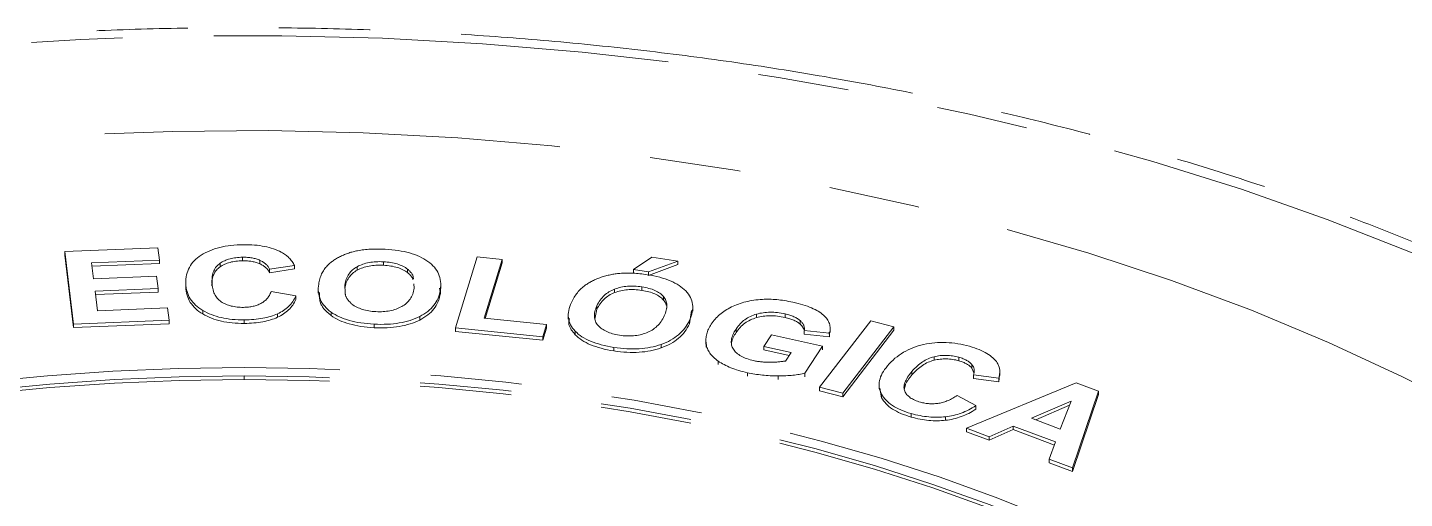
# Model space of a CAD drawing. Header units: millimetres. Extents: x 5 to 415, y 5 to 292.
# Drawn here: x 47.18 to 66.37, y 50.09 to 56.65 of the extents above; entities that cross this region are included whole.
import ezdxf

# ---------------------------------------------------------------- set-up
doc = ezdxf.new("R2010")
doc.units = ezdxf.units.MM
doc.linetypes.add('PHANTOM', pattern=[12.7, 6.35, -1.27, 1.27, -1.27, 1.27, -1.27])

msp = doc.modelspace()

# ---------------------------------------------------------------- linework, layer by layer
at = {"color": 7, "linetype": 'PHANTOM', "lineweight": 0}
for p, q in [((48.99412, 53.58039), (47.69662, 53.52802)), ((49.01484, 53.40938), (48.99412, 53.58039)), ((47.69662, 53.52802), (47.81901, 52.51762)), ((47.69662, 53.52802), (47.69662, 53.47903)), ((47.69662, 53.47903), (47.81901, 52.46863)), ((48.07064, 53.37126), (49.01484, 53.40938)), ((48.09778, 53.1473), (48.07064, 53.37126)), ((48.07655, 53.32251), (49.01484, 53.36039)), ((49.01484, 53.40938), (49.01484, 53.36039)), ((49.86124, 53.36387), (49.86124, 53.31488)), ((50.17536, 53.44794), (50.17536, 53.39895)), ((50.41649, 53.40486), (50.41649, 53.35587)), ((52.13802, 53.38515), (52.13802, 53.33616)), ((53.44372, 53.45393), (53.14153, 52.46458)), ((53.79249, 53.41844), (53.44372, 53.45393)), ((53.54166, 52.59723), (53.79249, 53.41844)), ((53.55618, 52.59575), (53.79249, 53.36944)), ((53.79249, 53.41844), (53.79249, 53.36944)), ((55.87785, 53.45126), (55.62581, 53.27637)), ((55.83139, 53.24457), (56.24205, 53.39492)), ((56.24205, 53.39492), (55.87785, 53.45126)), ((56.24205, 53.39492), (56.24205, 53.34593)), ((48.97637, 53.18276), (48.09778, 53.1473)), ((48.99696, 53.01267), (48.97637, 53.18276)), ((50.55014, 53.28166), (50.89952, 53.33353)), ((50.55014, 53.23267), (50.89952, 53.28454)), ((50.55014, 53.28166), (50.55014, 53.23267)), ((50.89952, 53.33353), (50.89952, 53.28454)), ((51.77289, 53.31647), (51.77289, 53.26748)), ((52.47508, 53.28218), (52.47508, 53.23319)), ((55.62581, 53.27637), (55.83139, 53.24457)), ((55.62581, 53.27637), (55.62581, 53.22738)), ((55.83139, 53.19558), (56.24205, 53.34593)), ((55.83139, 53.24457), (55.83139, 53.19558)), ((48.11837, 52.97721), (48.99696, 53.01267)), ((48.15167, 52.7022), (48.11837, 52.97721)), ((48.99696, 53.01267), (48.99696, 52.96368)), ((49.38293, 53.1048), (49.38293, 53.04356)), ((49.38318, 53.08192), (49.38318, 53.03293)), ((51.23007, 53.01077), (51.23007, 52.94953)), ((51.59994, 53.06267), (51.59994, 53.01368)), ((52.56727, 53.01666), (52.56159, 53.07646)), ((52.9316, 52.94453), (52.92116, 53.01564)), ((52.9316, 52.99353), (52.9316, 52.94453)), ((52.93721, 53.01031), (52.93721, 53.07155)), ((55.36044, 53.00443), (55.36044, 52.95543)), ((55.74067, 53.03547), (55.74067, 52.98647)), ((48.12427, 52.92845), (48.99696, 52.96368)), ((50.91684, 52.90963), (50.57186, 52.9689)), ((50.91684, 52.90963), (50.91684, 52.86063)), ((56.04163, 52.90028), (56.04163, 52.85128)), ((49.12929, 52.74167), (48.15167, 52.7022)), ((49.14992, 52.57134), (49.12929, 52.74167)), ((49.61961, 52.70738), (49.61961, 52.65839)), ((50.66165, 52.66058), (50.66165, 52.61159)), ((51.4081, 52.68437), (51.4081, 52.63538)), ((52.6433, 52.6227), (52.6433, 52.57371)), ((54.40902, 52.50893), (53.54166, 52.59723)), ((54.71472, 52.64861), (54.71472, 52.58737)), ((55.11376, 52.72283), (55.08656, 52.58428)), ((55.11376, 52.77182), (55.11376, 52.72283)), ((56.4044, 52.52124), (56.43301, 52.70423)), ((56.44934, 52.69726), (56.44934, 52.7585)), ((57.33823, 52.65568), (57.33823, 52.60669)), ((57.7357, 52.65855), (57.7357, 52.60955)), ((47.81901, 52.51762), (49.14992, 52.57134)), ((47.81901, 52.46863), (49.14992, 52.52235)), ((47.81901, 52.51762), (47.81901, 52.46863)), ((49.14992, 52.57134), (49.14992, 52.52235)), ((50.19805, 52.57549), (50.19805, 52.52649)), ((52.00753, 52.51585), (52.00753, 52.46685)), ((53.14153, 52.46458), (54.35767, 52.34079)), ((53.14153, 52.46458), (53.14153, 52.41558)), ((53.14153, 52.41558), (54.35767, 52.2918)), ((54.35767, 52.34079), (54.40902, 52.50893)), ((54.35767, 52.2918), (54.40902, 52.45994)), ((54.40902, 52.50893), (54.40902, 52.45994)), ((54.81103, 52.4185), (54.81103, 52.36951)), ((56.4044, 52.57024), (56.4044, 52.52124)), ((57.05384, 52.44841), (57.05384, 52.39942)), ((57.94727, 52.56543), (57.94727, 52.51643)), ((58.00451, 52.42644), (58.35644, 52.38912)), ((58.00451, 52.42644), (58.00451, 52.37745)), ((58.92982, 52.56248), (58.21619, 51.63717)), ((58.35644, 52.34013), (58.35291, 52.40454)), ((58.36523, 52.39864), (58.36523, 52.45988)), ((58.53975, 51.554), (59.25339, 52.47932)), ((58.53975, 51.50501), (59.25339, 52.43033)), ((59.25339, 52.47932), (58.92982, 52.56248)), ((59.25339, 52.47932), (59.25339, 52.43033)), ((54.35767, 52.34079), (54.35767, 52.2918)), ((56.00893, 52.23394), (56.00893, 52.18495)), ((56.63308, 52.29692), (56.63308, 52.23568)), ((56.63639, 52.2431), (56.63639, 52.19411)), ((57.54761, 52.36578), (57.44161, 52.20638)), ((57.44161, 52.20638), (57.82033, 52.12246)), ((57.44161, 52.20638), (57.44161, 52.15739)), ((58.2604, 52.20782), (57.54761, 52.36578)), ((58.00451, 52.37745), (58.35644, 52.34013)), ((58.0099, 51.83113), (58.2604, 52.20782)), ((58.2604, 52.20782), (58.2604, 52.15883)), ((58.35644, 52.38912), (58.35644, 52.34013)), ((55.35067, 52.19245), (55.35067, 52.14346)), ((57.44161, 52.15739), (57.79193, 52.07976)), ((57.82033, 52.12246), (57.74052, 52.00247)), ((59.81302, 52.06217), (59.81302, 52.01318)), ((60.159, 52.05476), (60.159, 52.00576)), ((56.80515, 52.00135), (56.80515, 51.95236)), ((57.21196, 51.83997), (57.21196, 51.79097)), ((58.0099, 51.83113), (58.0099, 51.78213)), ((59.50519, 51.8576), (59.50519, 51.80861)), ((60.33996, 51.95316), (60.33996, 51.90417)), ((60.33996, 51.90417), (60.36772, 51.84022)), ((60.72963, 51.80153), (60.72963, 51.86277)), ((50.19797, 51.79446), (50.19797, 51.74547)), ((57.64055, 51.79551), (57.64055, 51.74651)), ((58.21619, 51.63717), (58.53975, 51.554)), ((58.21619, 51.63717), (58.21619, 51.58818)), ((59.04741, 51.67734), (59.04741, 51.6161)), ((61.79306, 51.70076), (60.26428, 51.06618)), ((60.36216, 51.80836), (60.71426, 51.76301)), ((60.36216, 51.80836), (60.36216, 51.75937)), ((60.36216, 51.75937), (60.71426, 51.71402)), ((60.71426, 51.71402), (60.72366, 51.80785)), ((60.71426, 51.76301), (60.71426, 51.71402)), ((62.10722, 51.58299), (61.79306, 51.70076)), ((58.21619, 51.58818), (58.53975, 51.50501)), ((58.53975, 51.554), (58.53975, 51.50501)), ((59.05631, 51.62279), (59.08145, 51.49157)), ((59.08145, 51.54057), (59.08145, 51.49157)), ((60.39633, 51.38078), (60.13555, 51.52401)), ((61.7236, 51.44505), (61.17024, 51.20429)), ((61.57178, 51.05375), (61.7236, 51.44505)), ((61.74089, 50.5126), (62.10722, 51.58299)), ((61.74089, 50.46361), (62.10722, 51.53399)), ((62.10722, 51.58299), (62.10722, 51.53399)), ((59.4931, 51.27143), (59.4931, 51.22244)), ((60.39633, 51.38078), (60.39633, 51.33179)), ((61.70073, 51.3861), (61.23073, 51.18161)), ((59.97308, 51.22576), (59.97308, 51.17677)), ((60.26428, 51.06618), (60.57947, 50.94802)), ((60.26428, 51.06618), (60.26428, 51.01718)), ((60.57947, 50.94802), (60.91792, 51.09557)), ((60.91792, 51.09557), (61.50615, 50.87505)), ((60.91792, 51.09557), (60.91792, 51.04658)), ((61.17024, 51.20429), (61.57178, 51.05375)), ((60.26428, 51.01718), (60.57947, 50.89902)), ((60.57947, 50.89902), (60.91792, 51.04658)), ((60.57947, 50.94802), (60.57947, 50.89902)), ((60.91792, 51.04658), (61.49032, 50.83199)), ((61.50615, 50.87505), (61.41749, 50.63384)), ((61.41749, 50.63384), (61.74089, 50.5126)), ((61.41749, 50.63384), (61.41749, 50.58485)), ((61.41749, 50.58485), (61.74089, 50.46361)), ((61.74089, 50.5126), (61.74089, 50.46361))]:
    msp.add_line(p, q, dxfattribs=at)
at = {"color": 7, "linetype": 'PHANTOM', "lineweight": 0, "flags": 128}
for points in [[(30.46969, 51.81911), (29.50337, 51.2325), (28.58933, 50.6186), (27.72988, 49.97896), (26.92718, 49.3152), (26.18327, 48.629), (25.50002, 47.92209), (24.87915, 47.19625), (24.32225, 46.45332), (23.83071, 45.69518), (23.40578, 44.92374), (23.04852, 44.14094), (22.75985, 43.34877), (22.54049, 42.54923), (22.39099, 41.74434), (22.31174, 40.93613), (22.30293, 40.12663), (22.36458, 39.31791), (22.49654, 38.512), (22.69848, 37.71093), (22.96989, 36.91673), (23.31008, 36.1314), (23.71819, 35.35694), (24.19319, 34.59529), (24.73387, 33.84838), (25.33889, 33.11809), (26.0067, 32.40628), (26.73562, 31.71474), (27.5238, 31.04521), (28.36927, 30.39939), (29.26987, 29.77891), (30.22334, 29.18533), (31.22727, 28.62016), (32.27912, 28.08483), (33.37623, 27.58068), (34.51584, 27.10898), (35.69507, 26.67094), (36.91092, 26.26766), (38.16035, 25.90015), (39.44018, 25.56934), (40.74718, 25.27608), (42.07806, 25.0211), (43.42945, 24.80504), (44.79794, 24.62845), (46.18007, 24.49178), (47.57235, 24.39537), (48.97126, 24.33946), (50.37327, 24.3242), (51.77484, 24.34963), (53.17242, 24.41568), (54.56249, 24.52218), (55.94154, 24.66887), (57.30607, 24.85537), (58.65265, 25.08122), (59.97788, 25.34584), (61.2784, 25.64856), (62.55092, 25.98862), (63.79225, 26.36516), (64.99923, 26.77724), (66.16883, 27.2238), (67.29808, 27.70372), (68.38413, 28.21579), (69.42424, 28.75871), (70.41579, 29.33112), (71.35627, 29.93157), (72.24329, 30.55853), (73.07463, 31.21043), (73.84818, 31.88563), (74.56199, 32.5824), (75.21425, 33.29901), (75.80332, 34.03362), (76.32771, 34.78439), (76.78609, 35.54943), (77.17731, 36.32679), (77.50038, 37.11452), (77.75447, 37.91063), (77.93896, 38.7131), (78.05337, 39.51991), (78.09742, 40.32902), (78.07099, 41.13838), (77.97415, 41.94595), (77.80714, 42.7497), (77.57039, 43.54759), (77.2645, 44.3376), (76.89024, 45.11774), (76.44854, 45.88604), (75.94054, 46.64056), (75.36751, 47.37939), (74.73089, 48.10066), (74.03231, 48.80256), (73.27352, 49.48331), (72.45643, 50.14119), (71.58312, 50.77455), (70.65579, 51.38177), (69.67678, 51.96132), (68.64857, 52.51175), (67.57375, 53.03166), (66.45503, 53.51973), (65.29525, 53.97474), (64.09733, 54.39554), (62.8643, 54.78106), (61.59928, 55.13032), (60.30545, 55.44246), (58.98609, 55.71667), (57.64453, 55.95226), (56.28417, 56.14865), (54.90842, 56.30533), (53.52078, 56.42191), (52.12474, 56.49809), (50.72384, 56.53368), (49.32161, 56.52859), (47.92159, 56.48284), (46.52732, 56.39654), (45.14233, 56.2699), (43.7701, 56.10326), (42.41412, 55.89702), (41.07779, 55.65171), (39.76451, 55.36795), (38.47758, 55.04645), (37.22025, 54.68804), (35.99571, 54.29361), (34.80705, 53.86415), (33.65726, 53.40077), (32.54926, 52.90461), (31.48584, 52.37695), (30.46969, 51.81911)], [(66.75555, 51.57443), (66.34401, 51.78133), (65.31226, 52.2619), (64.23768, 52.71009), (63.12329, 53.12463), (61.97227, 53.50434), (60.78788, 53.84815), (59.57346, 54.15508), (58.33247, 54.42426), (57.06842, 54.65493), (55.7849, 54.84644), (54.48553, 54.99824), (53.17402, 55.10991), (51.85407, 55.18112), (50.52942, 55.21167), (49.20384, 55.20149), (47.88107, 55.15059), (46.56487, 55.05912), (45.25897, 54.92734), (43.96707, 54.75562), (42.69283, 54.54445), (41.43987, 54.29444), (40.21173, 54.00628), (39.0119, 53.68079), (37.84378, 53.3189), (36.71067, 52.92164), (35.6158, 52.49012), (35.01266, 52.23047)]]:
    msp.add_lwpolyline(points, dxfattribs=at)
at = {"color": 7, "linetype": 'PHANTOM', "lineweight": 0}
for points, knots in [([(78.59791, 41.29013), (78.57955, 41.43327), (78.52747, 41.83931), (78.37264, 42.50375), (78.13914, 43.28171), (77.84052, 44.05209), (77.48117, 44.81354), (77.06065, 45.56433), (76.58003, 46.30275), (76.04022, 47.02708), (75.4424, 47.73557), (74.78793, 48.42652), (74.07833, 49.09827), (73.31531, 49.74925), (72.50068, 50.37794), (71.63638, 50.98294), (70.72445, 51.5629), (69.76703, 52.11656), (68.76634, 52.64274), (67.72469, 53.14034), (66.64443, 53.60833), (65.52797, 54.04575), (64.37782, 54.45171), (63.19653, 54.82537), (61.98671, 55.16599), (60.75102, 55.47285), (59.49219, 55.74534), (58.21299, 55.9829), (56.91623, 56.18505), (55.60474, 56.35137), (54.28141, 56.48153), (52.94914, 56.57525), (51.61084, 56.63234), (50.26946, 56.6527), (48.92793, 56.63626), (47.58919, 56.58308), (46.25618, 56.49326), (44.93182, 56.36698), (43.61902, 56.20452), (42.32065, 56.00619), (41.03955, 55.77241), (39.77853, 55.50365), (38.54035, 55.20047), (37.32774, 54.86347), (36.14335, 54.49334), (34.98978, 54.09083), (33.86963, 53.65673), (32.78516, 53.19202), (31.73959, 52.69716), (30.87054, 52.24667), (30.35913, 51.95634), (30.16971, 51.84881)], [0, 0, 0, 0, 0.01111268, 0.03152273, 0.051964, 0.07244816, 0.09298279, 0.11357118, 0.13421268, 0.15490348, 0.17563762, 0.19640797, 0.2172071, 0.23802792, 0.25886408, 0.27971019, 0.30056186, 0.32141555, 0.34226807, 0.36311776, 0.38396353, 0.40480468, 0.42564089, 0.44647209, 0.46729837, 0.48811999, 0.5089373, 0.52975073, 0.55056075, 0.57136788, 0.59217264, 0.61297559, 0.63377729, 0.6545783, 0.67537919, 0.69618044, 0.71698254, 0.73778605, 0.75859154, 0.7793996, 0.80021079, 0.82102565, 0.84184474, 0.86266856, 0.88349756, 0.90433214, 0.9251726, 0.9460191, 0.96687162, 0.98772987, 1, 1, 1, 1]), ([(52.55497, 53.14615), (52.55482, 53.15937), (52.55428, 53.20841), (52.50851, 53.25104), (52.47508, 53.28218)], [0, 0, 0, 0, 0.26958052, 1, 1, 1, 1]), ([(51.60598, 53.00612), (51.60405, 52.96808), (51.60024, 52.89296), (51.6655, 52.82799), (51.6977, 52.79592)], [0, 0, 0, 0, 0.506492973, 1, 1, 1, 1]), ([(51.2458, 52.95644), (51.24477, 52.89743), (51.24273, 52.78087), (51.35343, 52.68347), (51.4081, 52.63538)], [0, 0, 0, 0, 0.50620616, 1, 1, 1, 1]), ([(56.08239, 52.72368), (56.0846, 52.7319), (56.09628, 52.7754), (56.0661, 52.8173), (56.04163, 52.85128)], [0, 0, 0, 0, 0.18893802, 1, 1, 1, 1]), ([(54.73103, 52.59266), (54.72587, 52.57161), (54.7069, 52.49426), (54.76717, 52.42206), (54.81103, 52.36951)], [0, 0, 0, 0, 0.27220075, 1, 1, 1, 1]), ([(56.98982, 52.21648), (56.98955, 52.23175), (56.98843, 52.29453), (57.02566, 52.35423), (57.05384, 52.39942)], [0, 0, 0, 0, 0.24318828, 1, 1, 1, 1]), ([(59.39937, 51.61502), (59.40329, 51.63351), (59.41763, 51.70121), (59.46833, 51.7634), (59.50519, 51.80861)], [0, 0, 0, 0, 0.27302801, 1, 1, 1, 1])]:
    msp.add_open_spline(points, degree=3, knots=knots, dxfattribs=at)
for points in [[(50.18804, 53.62284), (49.94215, 53.62037), (49.74546, 53.57169), (49.59756, 53.47704)], [(50.71417, 53.51823), (50.578, 53.59022), (50.40248, 53.625), (50.18804, 53.62284)], [(52.16073, 53.55942), (52.01832, 53.56661), (51.89098, 53.55978), (51.77786, 53.53851)], [(52.75794, 53.38981), (52.61728, 53.48995), (52.41834, 53.54641), (52.16073, 53.55942)], [(49.59756, 53.47704), (49.44967, 53.38214), (49.37806, 53.25051), (49.38318, 53.08192)], [(49.74785, 53.10093), (49.7442, 53.22164), (49.78201, 53.3093), (49.86124, 53.36387)], [(49.86124, 53.36387), (49.9405, 53.41869), (50.04547, 53.44663), (50.17536, 53.44794)], [(49.86124, 53.31488), (49.9405, 53.3697), (50.04547, 53.39764), (50.17536, 53.39895)], [(50.17536, 53.44794), (50.2693, 53.4489), (50.3498, 53.43459), (50.41649, 53.40486)], [(50.17536, 53.39895), (50.2693, 53.3999), (50.3498, 53.3856), (50.41649, 53.35587)], [(50.41649, 53.40486), (50.48357, 53.3751), (50.52813, 53.33404), (50.55014, 53.28166)], [(50.89952, 53.33353), (50.85705, 53.41425), (50.79555, 53.47589), (50.71417, 53.51823)], [(51.53826, 53.45922), (51.46329, 53.42182), (51.40213, 53.37828), (51.35448, 53.32908)], [(51.77786, 53.53851), (51.69306, 53.5229), (51.61317, 53.49639), (51.53826, 53.45922)], [(52.13802, 53.38515), (51.99234, 53.39251), (51.87073, 53.36952), (51.77289, 53.31647)], [(52.47508, 53.28218), (52.39578, 53.34347), (52.2833, 53.37781), (52.13802, 53.38515)], [(52.9316, 52.99353), (52.95649, 53.15774), (52.89861, 53.28992), (52.75794, 53.38981)], [(49.74785, 53.05193), (49.7442, 53.17265), (49.78201, 53.26031), (49.86124, 53.31488)], [(50.41649, 53.35587), (50.48357, 53.32611), (50.52813, 53.28505), (50.55014, 53.23267)], [(51.35448, 53.32908), (51.29062, 53.262), (51.25109, 53.1771), (51.23549, 53.07421)], [(51.77289, 53.31647), (51.67547, 53.2634), (51.61757, 53.17897), (51.59994, 53.06267)], [(51.77289, 53.26748), (51.67547, 53.21441), (51.61757, 53.12997), (51.59994, 53.01368)], [(52.13802, 53.33616), (51.99234, 53.34351), (51.87073, 53.32053), (51.77289, 53.26748)], [(52.47508, 53.23319), (52.39578, 53.29448), (52.2833, 53.32882), (52.13802, 53.33616)], [(52.55124, 53.13635), (52.53516, 53.17386), (52.50976, 53.20613), (52.47508, 53.23319)], [(55.1723, 53.16854), (55.08722, 53.13922), (55.0139, 53.10248), (54.95217, 53.05879)], [(55.43211, 53.2226), (55.34391, 53.21574), (55.25726, 53.19764), (55.1723, 53.16854)], [(55.81545, 53.20481), (55.67737, 53.22616), (55.54992, 53.2322), (55.43211, 53.2226)], [(56.35257, 52.97791), (56.24417, 53.09063), (56.06524, 53.16616), (55.81545, 53.20481)], [(49.38318, 53.08192), (49.38798, 52.92276), (49.46693, 52.79784), (49.61961, 52.70738)], [(49.38318, 53.03293), (49.38798, 52.87377), (49.46693, 52.74885), (49.61961, 52.65839)], [(49.8758, 52.82861), (49.79411, 52.88204), (49.75173, 52.9729), (49.74785, 53.10093)], [(51.23549, 53.07421), (51.21118, 52.91376), (51.26857, 52.78374), (51.4081, 52.68437)], [(52.39231, 52.76036), (52.49109, 52.81432), (52.54955, 52.89966), (52.56727, 53.01666)], [(52.6433, 52.6227), (52.81069, 52.70703), (52.9069, 52.83048), (52.9316, 52.99353)], [(54.95217, 53.05879), (54.8691, 52.99914), (54.80464, 52.9195), (54.75833, 52.81972)], [(55.36044, 53.00443), (55.24852, 52.96192), (55.16612, 52.88459), (55.11376, 52.77182)], [(55.74067, 53.03547), (55.59942, 53.05731), (55.47275, 53.04687), (55.36044, 53.00443)], [(55.74067, 52.98647), (55.59942, 53.00832), (55.47275, 52.99788), (55.36044, 52.95543)], [(56.04163, 52.90028), (55.98199, 52.96859), (55.88154, 53.01368), (55.74067, 53.03547)], [(56.04163, 52.85128), (55.98199, 52.91959), (55.88154, 52.96468), (55.74067, 52.98647)], [(56.4044, 52.57024), (56.47831, 52.72945), (56.46107, 52.86544), (56.35257, 52.97791)], [(50.18909, 52.75016), (50.06167, 52.74887), (49.9571, 52.77495), (49.8758, 52.82861)], [(50.43055, 52.80449), (50.3638, 52.76914), (50.28344, 52.75111), (50.18909, 52.75016)], [(50.57186, 52.9689), (50.54428, 52.89455), (50.49732, 52.8396), (50.43055, 52.80449)], [(50.66165, 52.66058), (50.78256, 52.71557), (50.86749, 52.79851), (50.91684, 52.90963)], [(50.66165, 52.61159), (50.78256, 52.66658), (50.86749, 52.74952), (50.91684, 52.86063)], [(51.6977, 52.79592), (51.78033, 52.73232), (51.89186, 52.6971), (52.03266, 52.68999)], [(52.6433, 52.57371), (52.81069, 52.65804), (52.9069, 52.78149), (52.9316, 52.94453)], [(54.75833, 52.81972), (54.68612, 52.66415), (54.70353, 52.53035), (54.81103, 52.4185)], [(55.36044, 52.95543), (55.24852, 52.91293), (55.16612, 52.83559), (55.11376, 52.72283)], [(56.05256, 52.62955), (56.10459, 52.74162), (56.10077, 52.83181), (56.04163, 52.90028)], [(57.42081, 52.86144), (57.25566, 52.8513), (57.1121, 52.81568), (56.98959, 52.75516)], [(57.84417, 52.82168), (57.68781, 52.85633), (57.54662, 52.86969), (57.42081, 52.86144)], [(58.27149, 52.64237), (58.19007, 52.71673), (58.04745, 52.77663), (57.84417, 52.82168)], [(49.61961, 52.70738), (49.77229, 52.61719), (49.96525, 52.57313), (50.19805, 52.57549)], [(49.61961, 52.65839), (49.77229, 52.5682), (49.96525, 52.52414), (50.19805, 52.52649)], [(50.19805, 52.57549), (50.38634, 52.57738), (50.54114, 52.60582), (50.66165, 52.66058)], [(50.19805, 52.52649), (50.38634, 52.52839), (50.54114, 52.55683), (50.66165, 52.61159)], [(51.4081, 52.68437), (51.54768, 52.58524), (51.74747, 52.52898), (52.00753, 52.51585)], [(51.4081, 52.63538), (51.54768, 52.53625), (51.74747, 52.47999), (52.00753, 52.46685)], [(52.00753, 52.51585), (52.26387, 52.5029), (52.47597, 52.53858), (52.6433, 52.6227)], [(52.03266, 52.68999), (52.17307, 52.6829), (52.29306, 52.7062), (52.39231, 52.76036)], [(55.11376, 52.77182), (55.06238, 52.66113), (55.06795, 52.57018), (55.1298, 52.49932)], [(55.80315, 52.39468), (55.91668, 52.4379), (55.99991, 52.51611), (56.05256, 52.62955)], [(56.98959, 52.75516), (56.86732, 52.69435), (56.7732, 52.61468), (56.70776, 52.51626)], [(57.05384, 52.44841), (57.12308, 52.55255), (57.21753, 52.62155), (57.33823, 52.65568)], [(57.05384, 52.39942), (57.12308, 52.50356), (57.21753, 52.57255), (57.33823, 52.60669)], [(57.33823, 52.65568), (57.45881, 52.68959), (57.59117, 52.69057), (57.7357, 52.65855)], [(57.33823, 52.60669), (57.45881, 52.6406), (57.59117, 52.64157), (57.7357, 52.60955)], [(57.7357, 52.65855), (57.83106, 52.63741), (57.90144, 52.60641), (57.94727, 52.56543)], [(57.7357, 52.60955), (57.83106, 52.58842), (57.90144, 52.55742), (57.94727, 52.51643)], [(58.35644, 52.38912), (58.38146, 52.48336), (58.35309, 52.5677), (58.27149, 52.64237)], [(52.00753, 52.46685), (52.26387, 52.45391), (52.47597, 52.48958), (52.6433, 52.57371)], [(54.81103, 52.4185), (54.91868, 52.30688), (55.09852, 52.23146), (55.35067, 52.19245)], [(55.1298, 52.49932), (55.19205, 52.42841), (55.29129, 52.38255), (55.42782, 52.36142)], [(56.00893, 52.23394), (56.19914, 52.30022), (56.33103, 52.41215), (56.4044, 52.57024)], [(56.00893, 52.18495), (56.19914, 52.25122), (56.33103, 52.36315), (56.4044, 52.52124)], [(56.70776, 52.51626), (56.64745, 52.42555), (56.62372, 52.33457), (56.63639, 52.2431)], [(57.0156, 52.16716), (56.96634, 52.24249), (56.97932, 52.33636), (57.05384, 52.44841)], [(57.94727, 52.56543), (57.9931, 52.52445), (58.01214, 52.47805), (58.00451, 52.42644)], [(57.94727, 52.51643), (57.97293, 52.49349), (57.9902, 52.46884), (57.99908, 52.44253)], [(54.81103, 52.36951), (54.91868, 52.25789), (55.09852, 52.18247), (55.35067, 52.14346)], [(55.35067, 52.19245), (55.59923, 52.154), (55.81883, 52.16788), (56.00893, 52.23394)], [(55.42782, 52.36142), (55.56395, 52.34038), (55.68913, 52.35128), (55.80315, 52.39468)], [(56.63639, 52.2431), (56.64909, 52.15163), (56.70542, 52.07119), (56.80515, 52.00135)], [(59.66706, 52.2321), (59.46064, 52.1863), (59.29336, 52.08779), (59.16531, 51.93625)], [(60.30786, 52.20726), (60.08683, 52.2695), (59.87328, 52.27768), (59.66706, 52.2321)], [(60.69436, 51.97617), (60.62963, 52.07599), (60.5006, 52.15299), (60.30786, 52.20726)], [(55.35067, 52.14346), (55.59923, 52.10501), (55.81883, 52.11889), (56.00893, 52.18495)], [(57.29907, 52.00784), (57.15911, 52.03885), (57.06444, 52.09192), (57.0156, 52.16716)], [(59.50519, 51.8576), (59.59689, 51.96612), (59.69949, 52.03431), (59.81302, 52.06217)], [(59.81302, 52.06217), (59.92673, 52.09024), (60.04224, 52.08762), (60.159, 52.05476)], [(59.81302, 52.01318), (59.92673, 52.04124), (60.04224, 52.03863), (60.159, 52.00576)], [(60.159, 52.05476), (60.24345, 52.03098), (60.30394, 51.99714), (60.33996, 51.95316)], [(50.19797, 51.9099), (45.31152, 51.9099), (40.42505, 50.83376), (36.69684, 48.68151)], [(63.6991, 48.68151), (59.97088, 50.83377), (55.0844, 51.90989), (50.19797, 51.9099)], [(56.80515, 52.00135), (56.90499, 51.93173), (57.04073, 51.87791), (57.21196, 51.83997)], [(57.21196, 51.83997), (57.34659, 51.81014), (57.4895, 51.79538), (57.64055, 51.79551)], [(57.52337, 51.98517), (57.44317, 51.985), (57.3685, 51.99245), (57.29907, 52.00784)], [(57.74052, 52.00247), (57.67578, 51.9913), (57.60319, 51.98542), (57.52337, 51.98517)], [(57.64055, 51.79551), (57.79172, 51.79586), (57.91472, 51.80776), (58.0099, 51.83113)], [(59.16531, 51.93625), (59.04444, 51.79317), (59.01654, 51.66117), (59.08145, 51.54057)], [(59.40505, 51.58144), (59.37426, 51.65045), (59.40796, 51.74251), (59.50519, 51.8576)], [(59.50519, 51.80861), (59.59689, 51.91713), (59.69949, 51.98532), (59.81302, 52.01318)], [(60.159, 52.00576), (60.24345, 51.98199), (60.30394, 51.94815), (60.33996, 51.90417)], [(60.33996, 51.95316), (60.37635, 51.90907), (60.38374, 51.86081), (60.36216, 51.80836)], [(60.71426, 51.76301), (60.7399, 51.84607), (60.73358, 51.91712), (60.69436, 51.97617)], [(50.19797, 51.79446), (45.36274, 51.79446), (40.52744, 50.72959), (36.83826, 48.59987)], [(50.19797, 51.74547), (45.36274, 51.74547), (40.52744, 50.68059), (36.83826, 48.55088)], [(63.55768, 48.59987), (59.8685, 50.72959), (55.03321, 51.79445), (50.19797, 51.79446)], [(63.55768, 48.55088), (59.8685, 50.68059), (55.03321, 51.74546), (50.19797, 51.74547)], [(59.08145, 51.54057), (59.14653, 51.42018), (59.28382, 51.33036), (59.4931, 51.27143)], [(59.08145, 51.49157), (59.14653, 51.37119), (59.28382, 51.28136), (59.4931, 51.22244)], [(59.62249, 51.42943), (59.50793, 51.46168), (59.43527, 51.51231), (59.40505, 51.58144)], [(60.13555, 51.52401), (60.05252, 51.46499), (59.96744, 51.42833), (59.88035, 51.41455)], [(59.4931, 51.27143), (59.66237, 51.22377), (59.82267, 51.20855), (59.97308, 51.22576)], [(59.88035, 51.41455), (59.79308, 51.40055), (59.70731, 51.40554), (59.62249, 51.42943)], [(59.97308, 51.22576), (60.12408, 51.24307), (60.26498, 51.29471), (60.39633, 51.38078)], [(59.97308, 51.17677), (60.12408, 51.19408), (60.26498, 51.24572), (60.39633, 51.33179)], [(59.4931, 51.22244), (59.66237, 51.17478), (59.82267, 51.15956), (59.97308, 51.17677)]]:
    msp.add_open_spline(points, degree=3, dxfattribs=at)

doc.saveas('drawing.dxf')
